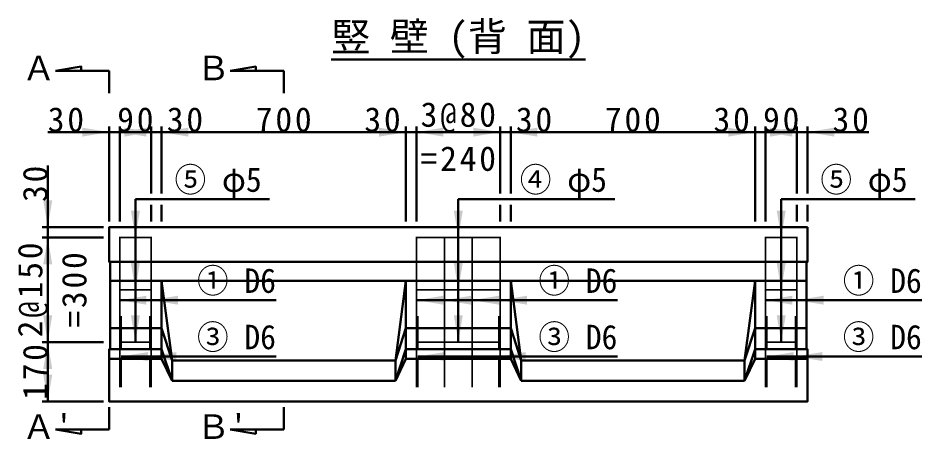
# Model space of a CAD drawing. Units: millimetres, scale not verified. Extents: x -2102 to 2102, y -1485 to 1485.
# Drawn here: x 5 to 814, y -553 to -176 of the extents above; entities that cross this region are included whole.
import ezdxf
from ezdxf.enums import TextEntityAlignment as Align

# ---------------------------------------------------------------- set-up
doc = ezdxf.new("R2010")
doc.units = ezdxf.units.MM
doc.header["$LTSCALE"] = 5
doc.linetypes.add('DASHED', pattern=[7.5, 6, -1.5])
doc.layers.add('0-0_V-nasSTD', color=7, linetype='Continuous', lineweight=50)
doc.styles.add('ＭＳ ゴシック', font='')
doc.styles.get('ＭＳ ゴシック').set_extended_font_data('MS Gothic')

msp = doc.modelspace()

# ---------------------------------------------------------------- linework, layer by layer
at = {"layer": '0-0_V-nasSTD'}
for p, q in [((285.359, -213.476), (512.859, -213.476)), ((61.609, -223.634), (38.569, -223.634)), ((61.609, -223.634), (86.609, -223.634)), ((86.609, -223.634), (86.609, -243.634)), ((217.859, -223.634), (194.819, -223.634)), ((217.859, -223.634), (242.859, -223.634)), ((242.859, -223.634), (242.859, -243.634)), ((86.609, -273.476), (86.609, -358.476)), ((95.984, -273.476), (95.984, -358.476)), ((124.109, -273.476), (124.109, -333.476)), ((133.484, -273.476), (133.484, -333.476)), ((352.234, -273.476), (352.234, -358.476)), ((361.609, -273.476), (361.609, -358.476)), ((436.609, -273.476), (436.609, -333.476)), ((445.984, -273.476), (445.984, -333.476)), ((664.734, -273.476), (664.734, -358.476)), ((674.109, -273.476), (674.109, -358.476)), ((702.234, -273.476), (702.234, -333.476)), ((711.609, -273.476), (711.609, -333.476)), ((86.609, -278.476), (31.609, -278.476)), ((95.984, -278.476), (86.609, -278.476)), ((124.109, -278.476), (95.984, -278.476)), ((133.484, -278.476), (124.109, -278.476)), ((352.234, -278.476), (133.484, -278.476)), ((361.609, -278.476), (352.234, -278.476)), ((436.609, -278.476), (361.609, -278.476)), ((445.984, -278.476), (436.609, -278.476)), ((445.984, -278.476), (664.734, -278.476)), ((664.734, -278.476), (674.109, -278.476)), ((674.109, -278.476), (702.234, -278.476)), ((702.234, -278.476), (711.609, -278.476)), ((711.609, -278.476), (766.609, -278.476)), ((110.047, -338.476), (110.047, -466.601)), ((110.047, -338.476), (230.047, -338.476)), ((399.109, -338.476), (399.109, -466.601)), ((399.109, -338.476), (539.109, -338.476)), ((688.172, -338.476), (688.172, -466.601)), ((688.172, -338.476), (808.172, -338.476)), ((124.109, -343.476), (124.109, -358.476)), ((133.484, -343.476), (133.484, -358.476)), ((436.609, -343.476), (436.609, -358.476)), ((445.984, -343.476), (445.984, -358.476)), ((702.234, -343.476), (702.234, -358.476)), ((711.609, -343.476), (711.609, -358.476)), ((26.609, -363.476), (81.609, -363.476)), ((81.609, -372.851), (26.609, -372.851)), ((31.609, -372.851), (31.609, -466.601)), ((86.609, -394.726), (87.391, -395.508)), ((711.609, -394.726), (86.609, -394.726)), ((710.828, -411.601), (87.391, -411.601)), ((133.484, -411.601), (142.859, -482.851)), ((133.484, -411.601), (133.484, -481.289)), ((342.859, -482.851), (352.234, -411.601)), ((352.234, -411.601), (352.234, -481.289)), ((445.984, -411.601), (455.359, -482.851)), ((445.984, -411.601), (445.984, -481.289)), ((655.359, -482.851), (664.734, -411.601)), ((664.734, -411.601), (664.734, -481.289)), ((235.984, -428.927), (95.984, -428.927)), ((541.609, -428.927), (361.609, -428.927)), ((814.109, -428.927), (674.109, -428.927)), ((87.391, -454.101), (133.484, -454.101)), ((133.484, -454.101), (142.859, -482.851)), ((352.234, -454.101), (342.859, -482.851)), ((352.234, -454.101), (445.984, -454.101)), ((445.984, -454.101), (455.359, -482.851)), ((664.734, -454.101), (710.828, -454.101)), ((81.609, -466.601), (26.609, -466.601)), ((31.609, -519.726), (31.609, -466.601)), ((86.609, -472.851), (133.484, -472.851)), ((133.484, -472.851), (142.859, -500.976)), ((342.859, -500.976), (352.234, -472.851)), ((352.234, -472.851), (445.984, -472.851)), ((445.984, -472.851), (455.359, -500.976)), ((664.734, -472.851), (655.359, -500.976)), ((664.734, -472.851), (711.609, -472.851)), ((86.609, -481.289), (133.484, -481.289)), ((235.984, -479.376), (97.234, -479.376)), ((133.484, -481.289), (142.859, -500.976)), ((142.859, -482.851), (342.859, -482.851)), ((142.859, -482.851), (142.859, -500.976)), ((342.859, -500.976), (352.234, -481.289)), ((342.859, -482.851), (342.859, -500.976)), ((352.234, -481.289), (445.984, -481.289)), ((541.609, -479.376), (362.859, -479.376)), ((445.984, -481.289), (455.359, -500.976)), ((455.359, -482.851), (655.359, -482.851)), ((455.359, -482.851), (455.359, -500.976)), ((664.734, -481.289), (655.359, -500.976)), ((664.734, -481.289), (711.609, -481.289)), ((814.109, -479.376), (675.359, -479.376)), ((142.859, -500.976), (342.859, -500.976)), ((455.359, -500.976), (655.359, -500.976)), ((81.609, -519.726), (26.609, -519.726)), ((86.609, -544.726), (86.609, -524.726)), ((242.859, -544.726), (242.859, -524.726)), ((61.609, -544.726), (38.569, -544.726)), ((61.609, -544.726), (86.609, -544.726)), ((217.859, -544.726), (194.819, -544.726)), ((217.859, -544.726), (242.859, -544.726))]:
    msp.add_line(p, q, dxfattribs=at)
at = {"layer": '0-0_V-nasSTD', "lineweight": 35}
for p, q in [((95.984, -372.193), (95.984, -506.914)), ((95.984, -372.851), (124.109, -372.851)), ((124.109, -372.193), (124.109, -506.914)), ((361.609, -372.193), (361.609, -506.914)), ((361.609, -372.851), (436.609, -372.851)), ((386.609, -372.193), (386.609, -506.914)), ((411.609, -372.193), (411.609, -506.914)), ((436.609, -372.193), (436.609, -506.914)), ((674.109, -372.193), (674.109, -506.914)), ((674.109, -372.851), (702.234, -372.851)), ((702.234, -372.193), (702.234, -506.914)), ((95.984, -419.726), (124.109, -419.726)), ((361.609, -419.726), (436.609, -419.726)), ((674.109, -419.726), (702.234, -419.726)), ((95.984, -466.601), (124.109, -466.601)), ((361.609, -466.601), (436.609, -466.601)), ((674.109, -466.601), (702.234, -466.601))]:
    msp.add_line(p, q, dxfattribs=at)
at = {"layer": '0-0_V-nasSTD', "linetype": 'DASHED', "lineweight": 35}
for p, q in [((97.234, -443.322), (97.234, -506.914)), ((122.859, -443.322), (122.859, -506.914)), ((362.859, -443.322), (362.859, -506.914)), ((435.359, -443.322), (435.359, -506.914)), ((675.359, -443.322), (675.359, -506.914)), ((700.984, -443.322), (700.984, -506.914))]:
    msp.add_line(p, q, dxfattribs=at)
at = {"layer": '0-0_V-nasSTD'}
for points in [[(61.609, -223.634), (61.609, -219.794), (38.569, -223.634)], [(217.859, -223.634), (217.859, -219.794), (194.819, -223.634)], [(31.609, -372.851), (31.609, -363.476), (31.609, -308.476)], [(711.609, -363.476), (86.609, -363.476), (86.609, -394.726)], [(711.609, -363.476), (711.609, -394.726), (710.828, -395.508)], [(86.609, -472.851), (87.391, -472.07), (87.391, -395.508)], [(711.609, -472.851), (710.828, -472.07), (710.828, -395.508)], [(664.734, -454.101), (655.359, -482.851), (655.359, -500.976)], [(86.609, -472.851), (86.609, -519.726), (711.609, -519.726), (711.609, -472.851)], [(61.609, -544.726), (61.609, -548.566), (38.569, -544.726)], [(217.859, -544.726), (217.859, -548.566), (194.819, -544.726)]]:
    msp.add_lwpolyline(points, dxfattribs=at)
for points in [[(62.609, -278.476), (62.609, -274.476), (86.609, -278.476)], [(95.984, -278.476), (119.984, -278.476), (119.984, -274.476)], [(100.109, -278.476), (100.109, -274.476), (124.109, -278.476)], [(133.484, -278.476), (157.484, -278.476), (157.484, -274.476)], [(328.234, -278.476), (328.234, -274.476), (352.234, -278.476)], [(361.609, -278.476), (385.609, -278.476), (385.609, -274.476)], [(412.609, -278.476), (412.609, -274.476), (436.609, -278.476)], [(445.984, -278.476), (469.984, -278.476), (469.984, -274.476)], [(640.734, -278.476), (640.734, -274.476), (664.734, -278.476)], [(674.109, -278.476), (698.109, -278.476), (698.109, -274.476)], [(678.234, -278.476), (678.234, -274.476), (702.234, -278.476)], [(711.609, -278.476), (735.609, -278.476), (735.609, -274.476)], [(62.609, -282.476), (62.609, -278.476), (86.609, -278.476)], [(95.984, -278.476), (119.984, -282.476), (119.984, -278.476)], [(100.109, -282.476), (100.109, -278.476), (124.109, -278.476)], [(133.484, -278.476), (157.484, -282.476), (157.484, -278.476)], [(328.234, -282.476), (328.234, -278.476), (352.234, -278.476)], [(361.609, -278.476), (385.609, -282.476), (385.609, -278.476)], [(412.609, -282.476), (412.609, -278.476), (436.609, -278.476)], [(445.984, -278.476), (469.984, -282.476), (469.984, -278.476)], [(640.734, -282.476), (640.734, -278.476), (664.734, -278.476)], [(674.109, -278.476), (698.109, -282.476), (698.109, -278.476)], [(678.234, -282.476), (678.234, -278.476), (702.234, -278.476)], [(711.609, -278.476), (735.609, -282.476), (735.609, -278.476)], [(27.609, -339.476), (31.609, -363.476), (31.609, -339.476)], [(31.609, -363.476), (31.609, -339.476), (35.609, -339.476)], [(106.047, -348.851), (110.047, -372.851), (110.047, -348.851)], [(110.047, -372.851), (110.047, -348.851), (114.047, -348.851)], [(395.109, -348.851), (399.109, -372.851), (399.109, -348.851)], [(399.109, -372.851), (399.109, -348.851), (403.109, -348.851)], [(684.172, -348.851), (688.172, -372.851), (688.172, -348.851)], [(688.172, -372.851), (688.172, -348.851), (692.172, -348.851)], [(27.609, -396.851), (31.609, -396.851), (31.609, -372.851)], [(31.609, -396.851), (31.609, -372.851), (35.609, -396.851)], [(106.047, -395.726), (110.047, -419.726), (110.047, -395.726)], [(110.047, -419.726), (110.047, -395.726), (114.047, -395.726)], [(395.109, -395.726), (399.109, -419.726), (399.109, -395.726)], [(399.109, -419.726), (399.109, -395.726), (403.109, -395.726)], [(684.172, -395.726), (688.172, -419.726), (688.172, -395.726)], [(688.172, -419.726), (688.172, -395.726), (692.172, -395.726)], [(95.984, -428.927), (119.984, -428.927), (119.984, -424.927)], [(124.109, -428.927), (148.109, -428.927), (148.109, -424.927)], [(361.609, -428.927), (385.609, -428.927), (385.609, -424.927)], [(386.609, -428.927), (410.609, -428.927), (410.609, -424.927)], [(411.609, -428.927), (435.609, -428.927), (435.609, -424.927)], [(436.609, -428.927), (460.609, -428.927), (460.609, -424.927)], [(674.109, -428.927), (698.109, -428.927), (698.109, -424.927)], [(702.234, -428.927), (726.234, -428.927), (726.234, -424.927)], [(95.984, -428.927), (119.984, -432.927), (119.984, -428.927)], [(124.109, -428.927), (148.109, -432.927), (148.109, -428.927)], [(361.609, -428.927), (385.609, -432.927), (385.609, -428.927)], [(386.609, -428.927), (410.609, -432.927), (410.609, -428.927)], [(411.609, -428.927), (435.609, -432.927), (435.609, -428.927)], [(436.609, -428.927), (460.609, -432.927), (460.609, -428.927)], [(674.109, -428.927), (698.109, -432.927), (698.109, -428.927)], [(702.234, -428.927), (726.234, -432.927), (726.234, -428.927)], [(27.609, -442.601), (31.609, -466.601), (31.609, -442.601)], [(31.609, -466.601), (31.609, -442.601), (35.609, -442.601)], [(106.047, -442.601), (110.047, -466.601), (110.047, -442.601)], [(110.047, -466.601), (110.047, -442.601), (114.047, -442.601)], [(395.109, -442.601), (399.109, -466.601), (399.109, -442.601)], [(399.109, -466.601), (399.109, -442.601), (403.109, -442.601)], [(684.172, -442.601), (688.172, -466.601), (688.172, -442.601)], [(688.172, -466.601), (688.172, -442.601), (692.172, -442.601)], [(27.609, -490.601), (31.609, -490.601), (31.609, -466.601)], [(31.609, -490.601), (31.609, -466.601), (35.609, -490.601)], [(97.234, -479.376), (121.234, -479.376), (121.234, -475.376)], [(122.831, -479.376), (146.831, -479.376), (146.831, -475.376)], [(362.859, -479.376), (386.859, -479.376), (386.859, -475.376)], [(435.331, -479.376), (459.331, -479.376), (459.331, -475.376)], [(675.359, -479.376), (699.359, -479.376), (699.359, -475.376)], [(700.956, -479.376), (724.956, -479.376), (724.956, -475.376)], [(97.234, -479.376), (121.234, -483.376), (121.234, -479.376)], [(122.831, -479.376), (146.831, -483.376), (146.831, -479.376)], [(362.859, -479.376), (386.859, -483.376), (386.859, -479.376)], [(435.331, -479.376), (459.331, -483.376), (459.331, -479.376)], [(675.359, -479.376), (699.359, -483.376), (699.359, -479.376)], [(700.956, -479.376), (724.956, -483.376), (724.956, -479.376)], [(27.609, -495.726), (31.609, -519.726), (31.609, -495.726)], [(31.609, -519.726), (31.609, -495.726), (35.609, -495.726)]]:
    msp.add_solid(points, dxfattribs=at)

# ---------------------------------------------------------------- texts
at = {"layer": '0-0_V-nasSTD', "style": 'ＭＳ ゴシック'}
for s, height, p in [('竪 壁 (背 面)', 25.66, (285.359, -213.476)), ('Ａ', 21.99, (8.569, -238.634)), ('Ｂ', 21.99, (164.819, -238.634)), ("Ａ'", 21.99, (8.569, -559.726)), ("Ｂ'", 21.99, (164.819, -559.726))]:
    msp.add_text(s, height=height, dxfattribs=at).set_placement(p, align=Align.BOTTOM_LEFT)
at = {"layer": '0-0_V-nasSTD', "style": 'ＭＳ ゴシック', "width": 0.95}
for s, p in [('⑤ φ5', (145.094, -338.476)), ('④ φ5', (454.157, -338.476)), ('⑤ φ5', (723.219, -338.476)), ('① D6', (165.19, -428.927)), ('① D6', (470.815, -428.927)), ('① D6', (743.315, -428.927)), ('③ D6', (165.19, -479.376)), ('③ D6', (470.815, -479.376)), ('③ D6', (743.315, -479.376))]:
    msp.add_text(s, height=21.85, dxfattribs=at).set_placement(p, align=Align.BOTTOM_LEFT)
at = {"layer": '0-0_V-nasSTD', "char_height": 21.99, "attachment_point": 7, "style": 'ＭＳ ゴシック'}
for s, insert in [('\\T1.17;30', (31.609, -278.476)), ('\\T1.17;90', (93.797, -278.476)), ('\\T1.17;30', (138.172, -278.476)), ('\\T1.17;700', (217.859, -278.476)), ('\\T1.17;30', (315.047, -278.476)), ('\\T1.17;3@80', (365.359, -278.476)), ('\\T1.17;30', (450.672, -278.476)), ('\\T1.17;700', (530.359, -278.476)), ('\\T1.17;30', (627.547, -278.476)), ('\\T1.17;90', (671.922, -278.476)), ('\\T1.17;30', (734.109, -278.476)), ('\\T1.17;=240', (365.359, -313.476))]:
    msp.add_mtext(s, dxfattribs=dict(at, insert=insert))
at = {"layer": '0-0_V-nasSTD', "char_height": 21.99, "attachment_point": 7, "rotation": 90, "style": 'ＭＳ ゴシック'}
for s, insert in [('\\T1.17;30', (31.609, -340.976)), ('\\T1.17;2@150', (31.609, -462.226)), ('\\T1.17;=300', (66.609, -453.476)), ('\\T1.17;170', (31.609, -518.164))]:
    msp.add_mtext(s, dxfattribs=dict(at, insert=insert))

doc.saveas('drawing.dxf')
